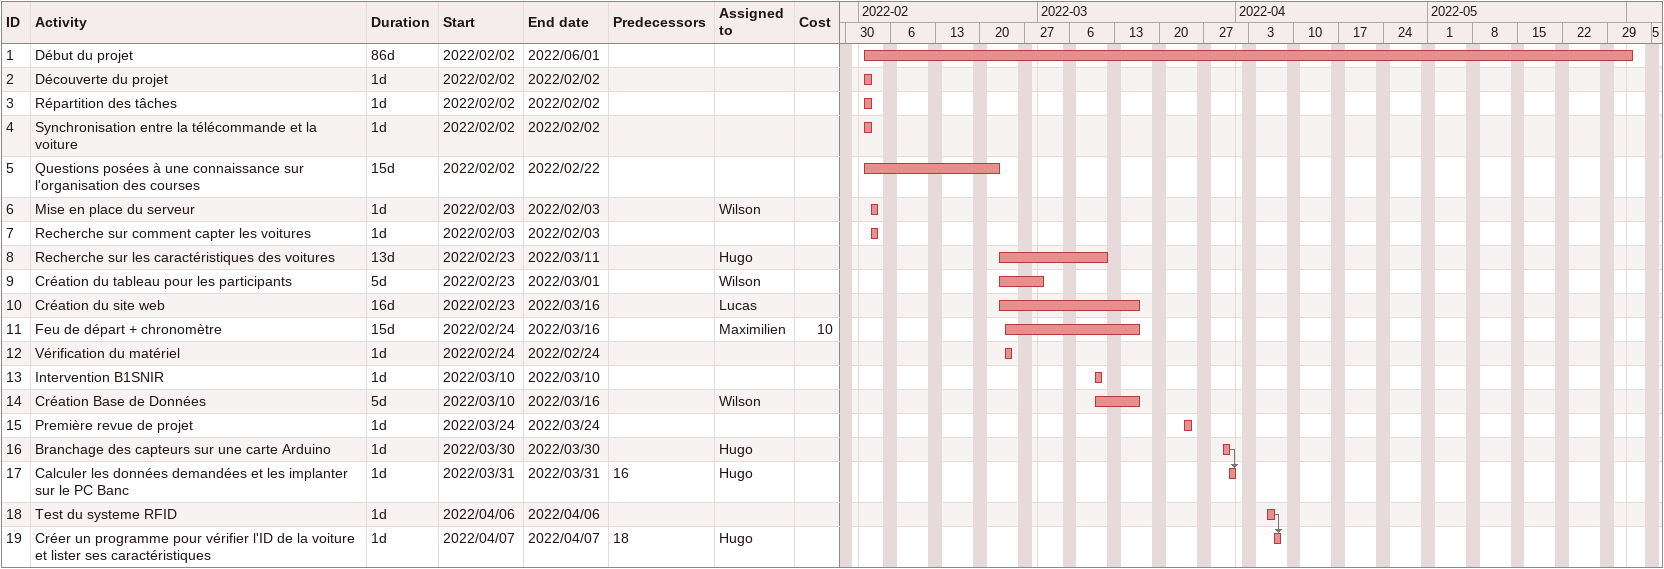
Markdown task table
| ID | Task | Duration | Start | Finish | Predecessors | Resources | Cost |
|---|---|---|---|---|---|---|---|
| 1 | Début du projet | 86d | 2022-02-02 | 2022-06-01 |  |  |  |
| 2 | Découverte du projet | 1d | 2022-02-02 | 2022-02-02 |  |  |  |
| 3 | Répartition des tâches | 1d | 2022-02-02 | 2022-02-02 |  |  |  |
| 4 | Synchronisation entre la télécommande et la voiture | 1d | 2022-02-02 | 2022-02-02 |  |  |  |
| 5 | Questions posées à une connaissance sur l'organisation des courses | 15d | 2022-02-02 | 2022-02-22 |  |  |  |
| 6 | Mise en place du serveur | 1d | 2022-02-03 | 2022-02-03 |  | Wilson |  |
| 7 | Recherche sur comment capter les voitures | 1d | 2022-02-03 | 2022-02-03 |  |  |  |
| 8 | Recherche sur les caractéristiques des voitures | 13d | 2022-02-23 | 2022-03-11 |  | Hugo |  |
| 9 | Création du tableau pour les participants | 5d | 2022-02-23 | 2022-03-01 |  | Wilson |  |
| 10 | Création du site web | 16d | 2022-02-23 | 2022-03-16 |  | Lucas |  |
| 11 | Feu de départ + chronomètre | 15d | 2022-02-24 | 2022-03-16 |  | Maximilien | 10 |
| 12 | Vérification du matériel | 1d | 2022-02-24 | 2022-02-24 |  |  |  |
| 13 | Intervention B1SNIR | 1d | 2022-03-10 | 2022-03-10 |  |  |  |
| 14 | Création Base de Données | 5d | 2022-03-10 | 2022-03-16 |  | Wilson |  |
| 15 | Première revue de projet | 1d | 2022-03-24 | 2022-03-24 |  |  |  |
| 16 | Branchage des capteurs sur une carte Arduino | 1d | 2022-03-30 | 2022-03-30 |  | Hugo |  |
| 17 | Calculer les données demandées et les implanter sur le PC Banc | 1d | 2022-03-31 | 2022-03-31 | 16 | Hugo |  |
| 18 | Test du systeme RFID | 1d | 2022-04-06 | 2022-04-06 |  |  |  |
| 19 | Créer un programme pour vérifier l'ID de la voiture et lister ses caractéristiques | 1d | 2022-04-07 | 2022-04-07 | 18 | Hugo |  |
